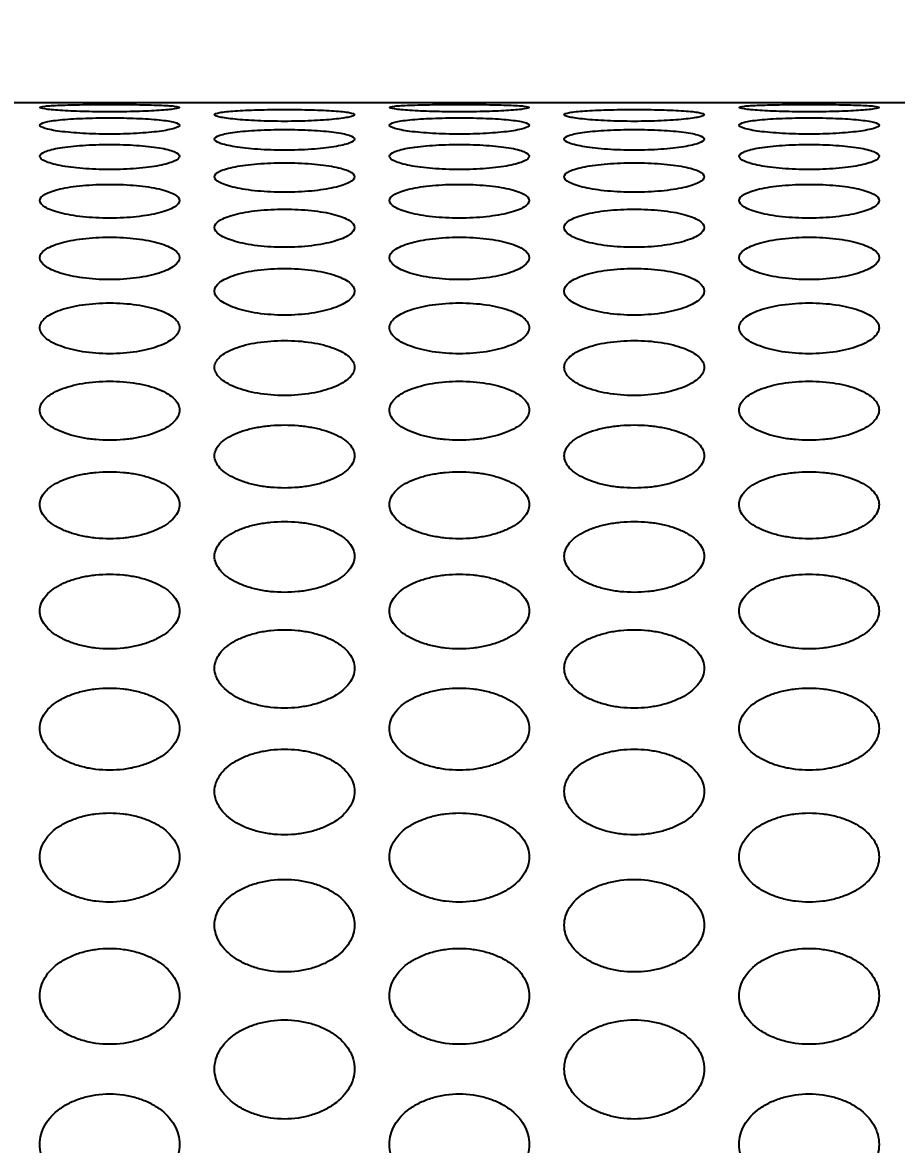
# Model space of a CAD drawing. Header units: millimetres. Extents: x 324 to 7054, y -67 to 2159.
# Drawn here: x 1535 to 1585, y 1643.4 to 1707.6 of the extents above; entities that cross this region are included whole.
import ezdxf

# ---------------------------------------------------------------- set-up
doc = ezdxf.new("R2010")
doc.units = ezdxf.units.MM
doc.header["$LTSCALE"] = 153.67
doc.header["$PDMODE"] = 3
doc.header["$PDSIZE"] = 8
doc.layers.get('0').update_dxf_attribs({"linetype": 'CONTINUOUS'})
doc.layers.get('Defpoints').update_dxf_attribs({"linetype": 'CONTINUOUS'})
doc.layers.add('02___PRT_ALL_AXES', color=7, linetype='CONTINUOUS')
doc.styles.get("Standard").update_dxf_attribs({"font": 'times.ttf'})
doc.dimstyles.new('DIMSTYLE_1', dxfattribs={"dimtxt": 17.5, "dimasz": 17.5, "dimexe": 1.5, "dimexo": 1, "dimgap": 0.875, "dimtad": 1, "dimdsep": 46, "dimtxsty": 'Standard', "dimblk": '_FILLED', "dimblk1": '_FILLED', "dimblk2": '_FILLED', "dimcen": 0.09, "dimazin": 2, "dimtp": 0.01, "dimtm": 0.01, "dimtfac": 1, "dimtofl": 0, "dimtmove": 0, "dimatfit": 3, "dimldrblk": '_FILLED', "dimfxl": 1, "dimtolj": 1, "dimarcsym": 0})

# ---------------------------------------------------------------- blocks, each defined once
blk = doc.blocks.new('_FILLED')
at = {"color": 0, "linetype": 'ByBlock'}
blk.add_solid([(0, 0), (-1, 0.2143), (-1, -0.2143)], dxfattribs=at)
blk = doc.blocks.new('*D120')
at = {"color": 0, "linetype": 'Continuous', "lineweight": -2}
for p, q in [((1369.035, 1676.977), (1369.035, 1766.5)), ((2043.035, 1646.977), (2043.035, 1766.5)), ((1386.535, 1765), (2025.535, 1765))]:
    blk.add_line(p, q, dxfattribs=at)
at = {"layer": 'Defpoints', "color": 0}
for p in [(2043.035, 1765), (1369.035, 1675.977), (2043.035, 1645.977)]:
    blk.add_point(p, dxfattribs=at)
at = {"color": 0, "linetype": 'ByBlock', "lineweight": -2, "xscale": 17.5, "yscale": 17.5, "zscale": 17.5, "rotation": 180}
blk.add_blockref('_FILLED', (1369.035, 1765), dxfattribs=at)
at = {"color": 0, "linetype": 'ByBlock', "lineweight": -2, "xscale": 17.5, "yscale": 17.5, "zscale": 17.5}
blk.add_blockref('_FILLED', (2043.035, 1765), dxfattribs=at)
at = {"color": 0, "insert": (1725, 1789.208), "char_height": 17.5, "attachment_point": 2, "line_spacing_factor": 0.9}
blk.add_mtext('\\A1;\\A1;675', dxfattribs=at)

msp = doc.modelspace()

# ---------------------------------------------------------------- linework, layer by layer
at = {"linetype": 'Continuous'}
msp.add_line((2024.76484, 1702.97699), (1484.30467, 1702.97699), dxfattribs=at)
at = {"layer": '02___PRT_ALL_AXES', "linetype": 'Continuous'}
for points in [[(1540.03476, 1702.45674), (1539.76893, 1702.45676), (1539.24531, 1702.46063), (1538.48961, 1702.47761), (1537.79947, 1702.50423), (1536.98616, 1702.55067), (1536.24385, 1702.62335), (1535.9302, 1702.71388), (1536.24394, 1702.79035), (1536.98437, 1702.83531), (1537.79615, 1702.85958), (1538.48659, 1702.87222), (1539.24381, 1702.87974), (1539.76846, 1702.88139), (1540.03476, 1702.8814)], [(1540.03476, 1702.8814), (1540.30058, 1702.88139), (1540.8242, 1702.87975), (1541.5799, 1702.87226), (1542.27004, 1702.85966), (1543.08335, 1702.8354), (1543.82566, 1702.79042), (1544.13932, 1702.71372), (1543.82557, 1702.62342), (1543.08514, 1702.55082), (1542.27336, 1702.50439), (1541.58292, 1702.47769), (1540.8257, 1702.46064), (1540.30105, 1702.45676), (1540.03476, 1702.45674)], [(1550.03476, 1701.91575), (1549.76893, 1701.91578), (1549.24531, 1701.92129), (1548.48961, 1701.9456), (1547.79947, 1701.98394), (1546.98616, 1702.05153), (1546.24385, 1702.15941), (1545.9302, 1702.3), (1546.24394, 1702.42642), (1546.98437, 1702.5066), (1547.79615, 1702.55206), (1548.48659, 1702.5765), (1549.24381, 1702.59139), (1549.76846, 1702.5947), (1550.03476, 1702.59472)], [(1550.03476, 1702.59472), (1550.30058, 1702.5947), (1550.8242, 1702.5914), (1551.5799, 1702.57657), (1552.27004, 1702.55221), (1553.08335, 1702.50676), (1553.82566, 1702.42652), (1554.13932, 1702.29974), (1553.82557, 1702.15951), (1553.08514, 1702.05175), (1552.27336, 1701.98417), (1551.58292, 1701.94572), (1550.8257, 1701.92131), (1550.30105, 1701.91578), (1550.03476, 1701.91575)], [(1560.03476, 1702.45674), (1559.76893, 1702.45676), (1559.24531, 1702.46063), (1558.48961, 1702.47761), (1557.79947, 1702.50423), (1556.98616, 1702.55067), (1556.24385, 1702.62335), (1555.9302, 1702.71388), (1556.24394, 1702.79035), (1556.98437, 1702.83531), (1557.79615, 1702.85958), (1558.48659, 1702.87222), (1559.24381, 1702.87974), (1559.76846, 1702.88139), (1560.03476, 1702.8814)], [(1560.03476, 1702.8814), (1560.30058, 1702.88139), (1560.8242, 1702.87975), (1561.5799, 1702.87226), (1562.27004, 1702.85966), (1563.08335, 1702.8354), (1563.82566, 1702.79042), (1564.13932, 1702.71372), (1563.82557, 1702.62342), (1563.08514, 1702.55082), (1562.27336, 1702.50439), (1561.58292, 1702.47769), (1560.8257, 1702.46064), (1560.30105, 1702.45676), (1560.03476, 1702.45674)], [(1570.03476, 1701.91575), (1569.76893, 1701.91578), (1569.24531, 1701.92129), (1568.48961, 1701.9456), (1567.79947, 1701.98394), (1566.98616, 1702.05153), (1566.24385, 1702.15941), (1565.9302, 1702.3), (1566.24394, 1702.42642), (1566.98437, 1702.5066), (1567.79615, 1702.55206), (1568.48659, 1702.5765), (1569.24381, 1702.59139), (1569.76846, 1702.5947), (1570.03476, 1702.59472)], [(1570.03476, 1702.59472), (1570.30058, 1702.5947), (1570.8242, 1702.5914), (1571.5799, 1702.57657), (1572.27004, 1702.55221), (1573.08335, 1702.50676), (1573.82566, 1702.42652), (1574.13932, 1702.29974), (1573.82557, 1702.15951), (1573.08514, 1702.05175), (1572.27336, 1701.98417), (1571.58292, 1701.94572), (1570.8257, 1701.92131), (1570.30105, 1701.91578), (1570.03476, 1701.91575)], [(1580.03476, 1702.45674), (1579.76893, 1702.45676), (1579.24531, 1702.46063), (1578.48961, 1702.47761), (1577.79947, 1702.50423), (1576.98616, 1702.55067), (1576.24385, 1702.62335), (1575.9302, 1702.71388), (1576.24394, 1702.79035), (1576.98437, 1702.83531), (1577.79615, 1702.85958), (1578.48659, 1702.87222), (1579.24381, 1702.87974), (1579.76846, 1702.88139), (1580.03476, 1702.8814)], [(1580.03476, 1702.8814), (1580.30058, 1702.88139), (1580.8242, 1702.87975), (1581.5799, 1702.87226), (1582.27004, 1702.85966), (1583.08335, 1702.8354), (1583.82566, 1702.79042), (1584.13932, 1702.71372), (1583.82557, 1702.62342), (1583.08514, 1702.55082), (1582.27336, 1702.50439), (1581.58292, 1702.47769), (1580.8257, 1702.46064), (1580.30105, 1702.45676), (1580.03476, 1702.45674)], [(1540.03476, 1701.18463), (1539.76893, 1701.18468), (1539.24531, 1701.19183), (1538.48961, 1701.22343), (1537.79947, 1701.27346), (1536.98616, 1701.36213), (1536.24385, 1701.5051), (1535.9302, 1701.6956), (1536.24394, 1701.87185), (1536.98437, 1701.98718), (1537.79615, 1702.05379), (1538.48659, 1702.08999), (1539.24381, 1702.11224), (1539.76846, 1702.1172), (1540.03476, 1702.11723)], [(1540.03476, 1702.11723), (1540.30058, 1702.1172), (1540.8242, 1702.11226), (1541.5799, 1702.0901), (1542.27004, 1702.05401), (1543.08335, 1701.98741), (1543.82566, 1701.87199), (1544.13932, 1701.69525), (1543.82557, 1701.50524), (1543.08514, 1701.36242), (1542.27336, 1701.27376), (1541.58292, 1701.22359), (1540.8257, 1701.19186), (1540.30105, 1701.18468), (1540.03476, 1701.18463)], [(1560.03476, 1701.18463), (1559.76893, 1701.18468), (1559.24531, 1701.19183), (1558.48961, 1701.22343), (1557.79947, 1701.27346), (1556.98616, 1701.36213), (1556.24385, 1701.5051), (1555.9302, 1701.6956), (1556.24394, 1701.87185), (1556.98437, 1701.98718), (1557.79615, 1702.05379), (1558.48659, 1702.08999), (1559.24381, 1702.11224), (1559.76846, 1702.1172), (1560.03476, 1702.11723)], [(1560.03476, 1702.11723), (1560.30058, 1702.1172), (1560.8242, 1702.11226), (1561.5799, 1702.0901), (1562.27004, 1702.05401), (1563.08335, 1701.98741), (1563.82566, 1701.87199), (1564.13932, 1701.69525), (1563.82557, 1701.50524), (1563.08514, 1701.36242), (1562.27336, 1701.27376), (1561.58292, 1701.22359), (1560.8257, 1701.19186), (1560.30105, 1701.18468), (1560.03476, 1701.18463)], [(1580.03476, 1701.18463), (1579.76893, 1701.18468), (1579.24531, 1701.19183), (1578.48961, 1701.22343), (1577.79947, 1701.27346), (1576.98616, 1701.36213), (1576.24385, 1701.5051), (1575.9302, 1701.6956), (1576.24394, 1701.87185), (1576.98437, 1701.98718), (1577.79615, 1702.05379), (1578.48659, 1702.08999), (1579.24381, 1702.11224), (1579.76846, 1702.1172), (1580.03476, 1702.11723)], [(1580.03476, 1702.11723), (1580.30058, 1702.1172), (1580.8242, 1702.11226), (1581.5799, 1702.0901), (1582.27004, 1702.05401), (1583.08335, 1701.98741), (1583.82566, 1701.87199), (1584.13932, 1701.69525), (1583.82557, 1701.50524), (1583.08514, 1701.36242), (1582.27336, 1701.27376), (1581.58292, 1701.22359), (1580.8257, 1701.19186), (1580.30105, 1701.18468), (1580.03476, 1701.18463)], [(1550.03476, 1700.26413), (1549.76893, 1700.26419), (1549.24531, 1700.27297), (1548.48961, 1700.31183), (1547.79947, 1700.3735), (1546.98616, 1700.48316), (1546.24385, 1700.66108), (1545.9302, 1700.90131), (1546.24394, 1701.1272), (1546.98437, 1701.27756), (1547.79615, 1701.36526), (1548.48659, 1701.41319), (1549.24381, 1701.44277), (1549.76846, 1701.44938), (1550.03476, 1701.44942)], [(1550.03476, 1701.44942), (1550.30058, 1701.44938), (1550.8242, 1701.44279), (1551.5799, 1701.41334), (1552.27004, 1701.36555), (1553.08335, 1701.27786), (1553.82566, 1701.12738), (1554.13932, 1700.90086), (1553.82557, 1700.66126), (1553.08514, 1700.48353), (1552.27336, 1700.37387), (1551.58292, 1700.31202), (1550.8257, 1700.273), (1550.30105, 1700.26419), (1550.03476, 1700.26413)], [(1570.03476, 1700.26413), (1569.76893, 1700.26419), (1569.24531, 1700.27297), (1568.48961, 1700.31183), (1567.79947, 1700.3735), (1566.98616, 1700.48316), (1566.24385, 1700.66108), (1565.9302, 1700.90131), (1566.24394, 1701.1272), (1566.98437, 1701.27756), (1567.79615, 1701.36526), (1568.48659, 1701.41319), (1569.24381, 1701.44277), (1569.76846, 1701.44938), (1570.03476, 1701.44942)], [(1570.03476, 1701.44942), (1570.30058, 1701.44938), (1570.8242, 1701.44279), (1571.5799, 1701.41334), (1572.27004, 1701.36555), (1573.08335, 1701.27786), (1573.82566, 1701.12738), (1574.13932, 1700.90086), (1573.82557, 1700.66126), (1573.08514, 1700.48353), (1572.27336, 1700.37387), (1571.58292, 1700.31202), (1570.8257, 1700.273), (1570.30105, 1700.26419), (1570.03476, 1700.26413)], [(1540.03476, 1699.15515), (1539.76893, 1699.15522), (1539.24531, 1699.16563), (1538.48961, 1699.21171), (1537.79947, 1699.28496), (1536.98616, 1699.4155), (1536.24385, 1699.62819), (1535.9302, 1699.9179), (1536.24394, 1700.19322), (1536.98437, 1700.37846), (1537.79615, 1700.48715), (1538.48659, 1700.54677), (1539.24381, 1700.58365), (1539.76846, 1700.5919), (1540.03476, 1700.59195)], [(1540.03476, 1700.59195), (1540.30058, 1700.5919), (1540.8242, 1700.58368), (1541.5799, 1700.54695), (1542.27004, 1700.48751), (1543.08335, 1700.37883), (1543.82566, 1700.19344), (1544.13932, 1699.91736), (1543.82557, 1699.62841), (1543.08514, 1699.41594), (1542.27336, 1699.2854), (1541.58292, 1699.21194), (1540.8257, 1699.16567), (1540.30105, 1699.15522), (1540.03476, 1699.15515)], [(1560.03476, 1699.15515), (1559.76893, 1699.15522), (1559.24531, 1699.16563), (1558.48961, 1699.21171), (1557.79947, 1699.28496), (1556.98616, 1699.4155), (1556.24385, 1699.62819), (1555.9302, 1699.9179), (1556.24394, 1700.19322), (1556.98437, 1700.37846), (1557.79615, 1700.48715), (1558.48659, 1700.54677), (1559.24381, 1700.58365), (1559.76846, 1700.5919), (1560.03476, 1700.59195)], [(1560.03476, 1700.59195), (1560.30058, 1700.5919), (1560.8242, 1700.58368), (1561.5799, 1700.54695), (1562.27004, 1700.48751), (1563.08335, 1700.37883), (1563.82566, 1700.19344), (1564.13932, 1699.91736), (1563.82557, 1699.62841), (1563.08514, 1699.41594), (1562.27336, 1699.2854), (1561.58292, 1699.21194), (1560.8257, 1699.16567), (1560.30105, 1699.15522), (1560.03476, 1699.15515)], [(1580.03476, 1699.15515), (1579.76893, 1699.15522), (1579.24531, 1699.16563), (1578.48961, 1699.21171), (1577.79947, 1699.28496), (1576.98616, 1699.4155), (1576.24385, 1699.62819), (1575.9302, 1699.9179), (1576.24394, 1700.19322), (1576.98437, 1700.37846), (1577.79615, 1700.48715), (1578.48659, 1700.54677), (1579.24381, 1700.58365), (1579.76846, 1700.5919), (1580.03476, 1700.59195)], [(1580.03476, 1700.59195), (1580.30058, 1700.5919), (1580.8242, 1700.58368), (1581.5799, 1700.54695), (1582.27004, 1700.48751), (1583.08335, 1700.37883), (1583.82566, 1700.19344), (1584.13932, 1699.91736), (1583.82557, 1699.62841), (1583.08514, 1699.41594), (1582.27336, 1699.2854), (1581.58292, 1699.21194), (1580.8257, 1699.16567), (1580.30105, 1699.15522), (1580.03476, 1699.15515)], [(1550.03476, 1697.85882), (1549.76893, 1697.8589), (1549.24531, 1697.87092), (1548.48961, 1697.92418), (1547.79947, 1698.00893), (1546.98616, 1698.16022), (1546.24385, 1698.40747), (1545.9302, 1698.74637), (1546.24394, 1699.07084), (1546.98437, 1699.29078), (1547.79615, 1699.42035), (1548.48659, 1699.49159), (1549.24381, 1699.53574), (1549.76846, 1699.54562), (1550.03476, 1699.54569)], [(1550.03476, 1699.54569), (1550.30058, 1699.54562), (1550.8242, 1699.53578), (1551.5799, 1699.49181), (1552.27004, 1699.42078), (1553.08335, 1699.29122), (1553.82566, 1699.0711), (1554.13932, 1698.74574), (1553.82557, 1698.40773), (1553.08514, 1698.16073), (1552.27336, 1698.00945), (1551.58292, 1697.92445), (1550.8257, 1697.87096), (1550.30105, 1697.8589), (1550.03476, 1697.85882)], [(1570.03476, 1697.85882), (1569.76893, 1697.8589), (1569.24531, 1697.87092), (1568.48961, 1697.92418), (1567.79947, 1698.00893), (1566.98616, 1698.16022), (1566.24385, 1698.40747), (1565.9302, 1698.74637), (1566.24394, 1699.07084), (1566.98437, 1699.29078), (1567.79615, 1699.42035), (1568.48659, 1699.49159), (1569.24381, 1699.53574), (1569.76846, 1699.54562), (1570.03476, 1699.54569)], [(1570.03476, 1699.54569), (1570.30058, 1699.54562), (1570.8242, 1699.53578), (1571.5799, 1699.49181), (1572.27004, 1699.42078), (1573.08335, 1699.29122), (1573.82566, 1699.0711), (1574.13932, 1698.74574), (1573.82557, 1698.40773), (1573.08514, 1698.16073), (1572.27336, 1698.00945), (1571.58292, 1697.92445), (1570.8257, 1697.87096), (1570.30105, 1697.8589), (1570.03476, 1697.85882)], [(1540.03476, 1696.37642), (1539.76893, 1696.37651), (1539.24531, 1696.39014), (1538.48961, 1696.45052), (1537.79947, 1696.54669), (1536.98616, 1696.71858), (1536.24385, 1697.00013), (1535.9302, 1697.38789), (1536.24394, 1697.76118), (1536.98437, 1698.01559), (1537.79615, 1698.16592), (1538.48659, 1698.24872), (1539.24381, 1698.30009), (1539.76846, 1698.3116), (1540.03476, 1698.31167)], [(1540.03476, 1698.31167), (1540.30058, 1698.31159), (1540.8242, 1698.30013), (1541.5799, 1698.24897), (1542.27004, 1698.16643), (1543.08335, 1698.01611), (1543.82566, 1697.76148), (1544.13932, 1697.38717), (1543.82557, 1697.00043), (1543.08514, 1696.71915), (1542.27336, 1696.54727), (1541.58292, 1696.45082), (1540.8257, 1696.39019), (1540.30105, 1696.37651), (1540.03476, 1696.37642)], [(1560.03476, 1696.37642), (1559.76893, 1696.37651), (1559.24531, 1696.39014), (1558.48961, 1696.45052), (1557.79947, 1696.54669), (1556.98616, 1696.71858), (1556.24385, 1697.00013), (1555.9302, 1697.38789), (1556.24394, 1697.76118), (1556.98437, 1698.01559), (1557.79615, 1698.16592), (1558.48659, 1698.24872), (1559.24381, 1698.30009), (1559.76846, 1698.3116), (1560.03476, 1698.31167)], [(1560.03476, 1698.31167), (1560.30058, 1698.31159), (1560.8242, 1698.30013), (1561.5799, 1698.24897), (1562.27004, 1698.16643), (1563.08335, 1698.01611), (1563.82566, 1697.76148), (1564.13932, 1697.38717), (1563.82557, 1697.00043), (1563.08514, 1696.71915), (1562.27336, 1696.54727), (1561.58292, 1696.45082), (1560.8257, 1696.39019), (1560.30105, 1696.37651), (1560.03476, 1696.37642)], [(1580.03476, 1696.37642), (1579.76893, 1696.37651), (1579.24531, 1696.39014), (1578.48961, 1696.45052), (1577.79947, 1696.54669), (1576.98616, 1696.71858), (1576.24385, 1697.00013), (1575.9302, 1697.38789), (1576.24394, 1697.76118), (1576.98437, 1698.01559), (1577.79615, 1698.16592), (1578.48659, 1698.24872), (1579.24381, 1698.30009), (1579.76846, 1698.3116), (1580.03476, 1698.31167)], [(1580.03476, 1698.31167), (1580.30058, 1698.31159), (1580.8242, 1698.30013), (1581.5799, 1698.24897), (1582.27004, 1698.16643), (1583.08335, 1698.01611), (1583.82566, 1697.76148), (1584.13932, 1697.38717), (1583.82557, 1697.00043), (1583.08514, 1696.71915), (1582.27336, 1696.54727), (1581.58292, 1696.45082), (1580.8257, 1696.39019), (1580.30105, 1696.37651), (1580.03476, 1696.37642)], [(1550.03476, 1694.70944), (1549.76893, 1694.70955), (1549.24531, 1694.72476), (1548.48961, 1694.79221), (1547.79947, 1694.8997), (1546.98616, 1695.09202), (1546.24385, 1695.4076), (1545.9302, 1695.84382), (1546.24394, 1696.26556), (1546.98437, 1696.55419), (1547.79615, 1696.72513), (1548.48659, 1696.81939), (1549.24381, 1696.87793), (1549.76846, 1696.89105), (1550.03476, 1696.89114)], [(1550.03476, 1696.89114), (1550.30058, 1696.89105), (1550.8242, 1696.87798), (1551.5799, 1696.81968), (1552.27004, 1696.7257), (1553.08335, 1696.55477), (1553.82566, 1696.26589), (1554.13932, 1695.84301), (1553.82557, 1695.40793), (1553.08514, 1695.09266), (1552.27336, 1694.90035), (1551.58292, 1694.79254), (1550.8257, 1694.72481), (1550.30105, 1694.70954), (1550.03476, 1694.70944)], [(1570.03476, 1694.70944), (1569.76893, 1694.70955), (1569.24531, 1694.72476), (1568.48961, 1694.79221), (1567.79947, 1694.8997), (1566.98616, 1695.09202), (1566.24385, 1695.4076), (1565.9302, 1695.84382), (1566.24394, 1696.26556), (1566.98437, 1696.55419), (1567.79615, 1696.72513), (1568.48659, 1696.81939), (1569.24381, 1696.87793), (1569.76846, 1696.89105), (1570.03476, 1696.89114)], [(1570.03476, 1696.89114), (1570.30058, 1696.89105), (1570.8242, 1696.87798), (1571.5799, 1696.81968), (1572.27004, 1696.7257), (1573.08335, 1696.55477), (1573.82566, 1696.26589), (1574.13932, 1695.84301), (1573.82557, 1695.40793), (1573.08514, 1695.09266), (1572.27336, 1694.90035), (1571.58292, 1694.79254), (1570.8257, 1694.72481), (1570.30105, 1694.70954), (1570.03476, 1694.70944)], [(1540.03476, 1692.85956), (1539.76893, 1692.85967), (1539.24531, 1692.87646), (1538.48961, 1692.9509), (1537.79947, 1693.06961), (1536.98616, 1693.28216), (1536.24385, 1693.63145), (1535.9302, 1694.11571), (1536.24394, 1694.58547), (1536.98437, 1694.90804), (1537.79615, 1695.0994), (1538.48659, 1695.20504), (1539.24381, 1695.2707), (1539.76846, 1695.28542), (1540.03476, 1695.28551)], [(1540.03476, 1695.28551), (1540.30058, 1695.28541), (1540.8242, 1695.27075), (1541.5799, 1695.20537), (1542.27004, 1695.10005), (1543.08335, 1694.90868), (1543.82566, 1694.58584), (1544.13932, 1694.1148), (1543.82557, 1693.63182), (1543.08514, 1693.28287), (1542.27336, 1693.07033), (1541.58292, 1692.95127), (1540.8257, 1692.87652), (1540.30105, 1692.85967), (1540.03476, 1692.85956)], [(1560.03476, 1692.85956), (1559.76893, 1692.85967), (1559.24531, 1692.87646), (1558.48961, 1692.9509), (1557.79947, 1693.06961), (1556.98616, 1693.28216), (1556.24385, 1693.63145), (1555.9302, 1694.11571), (1556.24394, 1694.58547), (1556.98437, 1694.90804), (1557.79615, 1695.0994), (1558.48659, 1695.20504), (1559.24381, 1695.2707), (1559.76846, 1695.28542), (1560.03476, 1695.28551)], [(1560.03476, 1695.28551), (1560.30058, 1695.28541), (1560.8242, 1695.27075), (1561.5799, 1695.20537), (1562.27004, 1695.10005), (1563.08335, 1694.90868), (1563.82566, 1694.58584), (1564.13932, 1694.1148), (1563.82557, 1693.63182), (1563.08514, 1693.28287), (1562.27336, 1693.07033), (1561.58292, 1692.95127), (1560.8257, 1692.87652), (1560.30105, 1692.85967), (1560.03476, 1692.85956)], [(1580.03476, 1692.85956), (1579.76893, 1692.85967), (1579.24531, 1692.87646), (1578.48961, 1692.9509), (1577.79947, 1693.06961), (1576.98616, 1693.28216), (1576.24385, 1693.63145), (1575.9302, 1694.11571), (1576.24394, 1694.58547), (1576.98437, 1694.90804), (1577.79615, 1695.0994), (1578.48659, 1695.20504), (1579.24381, 1695.2707), (1579.76846, 1695.28542), (1580.03476, 1695.28551)], [(1580.03476, 1695.28551), (1580.30058, 1695.28541), (1580.8242, 1695.27075), (1581.5799, 1695.20537), (1582.27004, 1695.10005), (1583.08335, 1694.90868), (1583.82566, 1694.58584), (1584.13932, 1694.1148), (1583.82557, 1693.63182), (1583.08514, 1693.28287), (1582.27336, 1693.07033), (1581.58292, 1692.95127), (1580.8257, 1692.87652), (1580.30105, 1692.85967), (1580.03476, 1692.85956)], [(1550.03476, 1690.82861), (1549.76893, 1690.82874), (1549.24531, 1690.84708), (1548.48961, 1690.92845), (1547.79947, 1691.05825), (1546.98616, 1691.29082), (1546.24385, 1691.67347), (1545.9302, 1692.20528), (1546.24394, 1692.72259), (1546.98437, 1693.07877), (1547.79615, 1693.29038), (1548.48659, 1693.40729), (1549.24381, 1693.47999), (1549.76846, 1693.49629), (1550.03476, 1693.4964)], [(1550.03476, 1693.4964), (1550.30058, 1693.49629), (1550.8242, 1693.48005), (1551.5799, 1693.40765), (1552.27004, 1693.29109), (1553.08335, 1693.07949), (1553.82566, 1692.723), (1554.13932, 1692.20428), (1553.82557, 1691.67388), (1553.08514, 1691.2916), (1552.27336, 1691.05904), (1551.58292, 1690.92885), (1550.8257, 1690.84715), (1550.30105, 1690.82873), (1550.03476, 1690.82861)], [(1570.03476, 1690.82861), (1569.76893, 1690.82874), (1569.24531, 1690.84708), (1568.48961, 1690.92845), (1567.79947, 1691.05825), (1566.98616, 1691.29082), (1566.24385, 1691.67347), (1565.9302, 1692.20528), (1566.24394, 1692.72259), (1566.98437, 1693.07877), (1567.79615, 1693.29038), (1568.48659, 1693.40729), (1569.24381, 1693.47999), (1569.76846, 1693.49629), (1570.03476, 1693.4964)], [(1570.03476, 1693.4964), (1570.30058, 1693.49629), (1570.8242, 1693.48005), (1571.5799, 1693.40765), (1572.27004, 1693.29109), (1573.08335, 1693.07949), (1573.82566, 1692.723), (1574.13932, 1692.20428), (1573.82557, 1691.67388), (1573.08514, 1691.2916), (1572.27336, 1691.05904), (1571.58292, 1690.92885), (1570.8257, 1690.84715), (1570.30105, 1690.82873), (1570.03476, 1690.82861)], [(1540.03476, 1688.61864), (1539.76893, 1688.61878), (1539.24531, 1688.63866), (1538.48961, 1688.72687), (1537.79947, 1688.86764), (1536.98616, 1689.11999), (1536.24385, 1689.53563), (1535.9302, 1690.11444), (1536.24394, 1690.6788), (1536.98437, 1691.06823), (1537.79615, 1691.29987), (1538.48659, 1691.42793), (1539.24381, 1691.5076), (1539.76846, 1691.52547), (1540.03476, 1691.52559)], [(1540.03476, 1691.52559), (1540.30058, 1691.52547), (1540.8242, 1691.50767), (1541.5799, 1691.42832), (1542.27004, 1691.30064), (1543.08335, 1691.06901), (1543.82566, 1690.67924), (1544.13932, 1690.11336), (1543.82557, 1689.53607), (1543.08514, 1689.12084), (1542.27336, 1688.86849), (1541.58292, 1688.72731), (1540.8257, 1688.63873), (1540.30105, 1688.61877), (1540.03476, 1688.61864)], [(1560.03476, 1688.61864), (1559.76893, 1688.61878), (1559.24531, 1688.63866), (1558.48961, 1688.72687), (1557.79947, 1688.86764), (1556.98616, 1689.11999), (1556.24385, 1689.53563), (1555.9302, 1690.11444), (1556.24394, 1690.6788), (1556.98437, 1691.06823), (1557.79615, 1691.29987), (1558.48659, 1691.42793), (1559.24381, 1691.5076), (1559.76846, 1691.52547), (1560.03476, 1691.52559)], [(1560.03476, 1691.52559), (1560.30058, 1691.52547), (1560.8242, 1691.50767), (1561.5799, 1691.42832), (1562.27004, 1691.30064), (1563.08335, 1691.06901), (1563.82566, 1690.67924), (1564.13932, 1690.11336), (1563.82557, 1689.53607), (1563.08514, 1689.12084), (1562.27336, 1688.86849), (1561.58292, 1688.72731), (1560.8257, 1688.63873), (1560.30105, 1688.61877), (1560.03476, 1688.61864)], [(1580.03476, 1688.61864), (1579.76893, 1688.61878), (1579.24531, 1688.63866), (1578.48961, 1688.72687), (1577.79947, 1688.86764), (1576.98616, 1689.11999), (1576.24385, 1689.53563), (1575.9302, 1690.11444), (1576.24394, 1690.6788), (1576.98437, 1691.06823), (1577.79615, 1691.29987), (1578.48659, 1691.42793), (1579.24381, 1691.5076), (1579.76846, 1691.52547), (1580.03476, 1691.52559)], [(1580.03476, 1691.52559), (1580.30058, 1691.52547), (1580.8242, 1691.50767), (1581.5799, 1691.42832), (1582.27004, 1691.30064), (1583.08335, 1691.06901), (1583.82566, 1690.67924), (1584.13932, 1690.11336), (1583.82557, 1689.53607), (1583.08514, 1689.12084), (1582.27336, 1688.86849), (1581.58292, 1688.72731), (1580.8257, 1688.63873), (1580.30105, 1688.61877), (1580.03476, 1688.61864)], [(1550.03476, 1686.23186), (1549.76893, 1686.232), (1549.24531, 1686.2534), (1548.48961, 1686.34836), (1547.79947, 1686.49996), (1546.98616, 1686.77185), (1546.24385, 1687.22005), (1545.9302, 1687.84529), (1546.24394, 1688.45612), (1546.98437, 1688.87842), (1547.79615, 1689.12986), (1548.48659, 1689.26894), (1549.24381, 1689.35551), (1549.76846, 1689.37493), (1550.03476, 1689.37506)], [(1550.03476, 1689.37506), (1550.30058, 1689.37493), (1550.8242, 1689.35558), (1551.5799, 1689.26937), (1552.27004, 1689.1307), (1553.08335, 1688.87927), (1553.82566, 1688.45661), (1554.13932, 1687.84412), (1553.82557, 1687.22053), (1553.08514, 1686.77276), (1552.27336, 1686.50088), (1551.58292, 1686.34884), (1550.8257, 1686.25348), (1550.30105, 1686.232), (1550.03476, 1686.23186)], [(1570.03476, 1686.23186), (1569.76893, 1686.232), (1569.24531, 1686.2534), (1568.48961, 1686.34836), (1567.79947, 1686.49996), (1566.98616, 1686.77185), (1566.24385, 1687.22005), (1565.9302, 1687.84529), (1566.24394, 1688.45612), (1566.98437, 1688.87842), (1567.79615, 1689.12986), (1568.48659, 1689.26894), (1569.24381, 1689.35551), (1569.76846, 1689.37493), (1570.03476, 1689.37506)], [(1570.03476, 1689.37506), (1570.30058, 1689.37493), (1570.8242, 1689.35558), (1571.5799, 1689.26937), (1572.27004, 1689.1307), (1573.08335, 1688.87927), (1573.82566, 1688.45661), (1574.13932, 1687.84412), (1573.82557, 1687.22053), (1573.08514, 1686.77276), (1572.27336, 1686.50088), (1571.58292, 1686.34884), (1570.8257, 1686.25348), (1570.30105, 1686.232), (1570.03476, 1686.23186)], [(1540.03476, 1683.67065), (1539.76893, 1683.67081), (1539.24531, 1683.6937), (1538.48961, 1683.79532), (1537.79947, 1683.95759), (1536.98616, 1684.24874), (1536.24385, 1684.72905), (1535.9302, 1685.40011), (1536.24394, 1686.0568), (1536.98437, 1686.51153), (1537.79615, 1686.78252), (1538.48659, 1686.93249), (1539.24381, 1687.02587), (1539.76846, 1687.04682), (1540.03476, 1687.04696)], [(1540.03476, 1687.04696), (1540.30058, 1687.04682), (1540.8242, 1687.02594), (1541.5799, 1686.93296), (1542.27004, 1686.78343), (1543.08335, 1686.51245), (1543.82566, 1686.05732), (1544.13932, 1685.39885), (1543.82557, 1684.72957), (1543.08514, 1684.24972), (1542.27336, 1683.95857), (1541.58292, 1683.79583), (1540.8257, 1683.69379), (1540.30105, 1683.6708), (1540.03476, 1683.67065)], [(1560.03476, 1683.67065), (1559.76893, 1683.67081), (1559.24531, 1683.6937), (1558.48961, 1683.79532), (1557.79947, 1683.95759), (1556.98616, 1684.24874), (1556.24385, 1684.72905), (1555.9302, 1685.40011), (1556.24394, 1686.0568), (1556.98437, 1686.51153), (1557.79615, 1686.78252), (1558.48659, 1686.93249), (1559.24381, 1687.02587), (1559.76846, 1687.04682), (1560.03476, 1687.04696)], [(1560.03476, 1687.04696), (1560.30058, 1687.04682), (1560.8242, 1687.02594), (1561.5799, 1686.93296), (1562.27004, 1686.78343), (1563.08335, 1686.51245), (1563.82566, 1686.05732), (1564.13932, 1685.39885), (1563.82557, 1684.72957), (1563.08514, 1684.24972), (1562.27336, 1683.95857), (1561.58292, 1683.79583), (1560.8257, 1683.69379), (1560.30105, 1683.6708), (1560.03476, 1683.67065)], [(1580.03476, 1683.67065), (1579.76893, 1683.67081), (1579.24531, 1683.6937), (1578.48961, 1683.79532), (1577.79947, 1683.95759), (1576.98616, 1684.24874), (1576.24385, 1684.72905), (1575.9302, 1685.40011), (1576.24394, 1686.0568), (1576.98437, 1686.51153), (1577.79615, 1686.78252), (1578.48659, 1686.93249), (1579.24381, 1687.02587), (1579.76846, 1687.04682), (1580.03476, 1687.04696)], [(1580.03476, 1687.04696), (1580.30058, 1687.04682), (1580.8242, 1687.02594), (1581.5799, 1686.93296), (1582.27004, 1686.78343), (1583.08335, 1686.51245), (1583.82566, 1686.05732), (1584.13932, 1685.39885), (1583.82557, 1684.72957), (1583.08514, 1684.24972), (1582.27336, 1683.95857), (1581.58292, 1683.79583), (1580.8257, 1683.69379), (1580.30105, 1683.6708), (1580.03476, 1683.67065)], [(1550.03476, 1680.93759), (1549.76893, 1680.93775), (1549.24531, 1680.96212), (1548.48961, 1681.07029), (1547.79947, 1681.24307), (1546.98616, 1681.5532), (1546.24385, 1682.06514), (1545.9302, 1682.78133), (1546.24394, 1683.48323), (1546.98437, 1683.96995), (1547.79615, 1684.26021), (1548.48659, 1684.42092), (1549.24381, 1684.521), (1549.76846, 1684.54347), (1550.03476, 1684.54361)], [(1550.03476, 1684.54361), (1550.30058, 1684.54347), (1550.8242, 1684.52109), (1551.5799, 1684.42141), (1552.27004, 1684.26119), (1553.08335, 1683.97093), (1553.82566, 1683.48379), (1554.13932, 1682.77999), (1553.82557, 1682.0657), (1553.08514, 1681.55424), (1552.27336, 1681.24412), (1551.58292, 1681.07083), (1550.8257, 1680.96221), (1550.30105, 1680.93774), (1550.03476, 1680.93759)], [(1570.03476, 1680.93759), (1569.76893, 1680.93775), (1569.24531, 1680.96212), (1568.48961, 1681.07029), (1567.79947, 1681.24307), (1566.98616, 1681.5532), (1566.24385, 1682.06514), (1565.9302, 1682.78133), (1566.24394, 1683.48323), (1566.98437, 1683.96995), (1567.79615, 1684.26021), (1568.48659, 1684.42092), (1569.24381, 1684.521), (1569.76846, 1684.54347), (1570.03476, 1684.54361)], [(1570.03476, 1684.54361), (1570.30058, 1684.54347), (1570.8242, 1684.52109), (1571.5799, 1684.42141), (1572.27004, 1684.26119), (1573.08335, 1683.97093), (1573.82566, 1683.48379), (1574.13932, 1682.77999), (1573.82557, 1682.0657), (1573.08514, 1681.55424), (1572.27336, 1681.24412), (1571.58292, 1681.07083), (1570.8257, 1680.96221), (1570.30105, 1680.93774), (1570.03476, 1680.93759)], [(1540.03476, 1678.03539), (1539.76893, 1678.03557), (1539.24531, 1678.06138), (1538.48961, 1678.176), (1537.79947, 1678.35912), (1536.98616, 1678.68791), (1536.24385, 1679.23098), (1535.9302, 1679.99159), (1536.24394, 1680.73798), (1536.98437, 1681.2562), (1537.79615, 1681.56545), (1538.48659, 1681.73673), (1539.24381, 1681.84343), (1539.76846, 1681.86738), (1540.03476, 1681.86754)], [(1540.03476, 1681.86754), (1540.30058, 1681.86738), (1540.8242, 1681.84352), (1541.5799, 1681.73726), (1542.27004, 1681.56649), (1543.08335, 1681.25724), (1543.82566, 1680.73858), (1544.13932, 1679.99016), (1543.82557, 1679.23157), (1543.08514, 1678.68901), (1542.27336, 1678.36023), (1541.58292, 1678.17657), (1540.8257, 1678.06148), (1540.30105, 1678.03556), (1540.03476, 1678.03539)], [(1560.03476, 1678.03539), (1559.76893, 1678.03557), (1559.24531, 1678.06138), (1558.48961, 1678.176), (1557.79947, 1678.35912), (1556.98616, 1678.68791), (1556.24385, 1679.23098), (1555.9302, 1679.99159), (1556.24394, 1680.73798), (1556.98437, 1681.2562), (1557.79615, 1681.56545), (1558.48659, 1681.73673), (1559.24381, 1681.84343), (1559.76846, 1681.86738), (1560.03476, 1681.86754)], [(1560.03476, 1681.86754), (1560.30058, 1681.86738), (1560.8242, 1681.84352), (1561.5799, 1681.73726), (1562.27004, 1681.56649), (1563.08335, 1681.25724), (1563.82566, 1680.73858), (1564.13932, 1679.99016), (1563.82557, 1679.23157), (1563.08514, 1678.68901), (1562.27336, 1678.36023), (1561.58292, 1678.17657), (1560.8257, 1678.06148), (1560.30105, 1678.03556), (1560.03476, 1678.03539)], [(1580.03476, 1678.03539), (1579.76893, 1678.03557), (1579.24531, 1678.06138), (1578.48961, 1678.176), (1577.79947, 1678.35912), (1576.98616, 1678.68791), (1576.24385, 1679.23098), (1575.9302, 1679.99159), (1576.24394, 1680.73798), (1576.98437, 1681.2562), (1577.79615, 1681.56545), (1578.48659, 1681.73673), (1579.24381, 1681.84343), (1579.76846, 1681.86738), (1580.03476, 1681.86754)], [(1580.03476, 1681.86754), (1580.30058, 1681.86738), (1580.8242, 1681.84352), (1581.5799, 1681.73726), (1582.27004, 1681.56649), (1583.08335, 1681.25724), (1583.82566, 1680.73858), (1584.13932, 1679.99016), (1583.82557, 1679.23157), (1583.08514, 1678.68901), (1582.27336, 1678.36023), (1581.58292, 1678.17657), (1580.8257, 1678.06148), (1580.30105, 1678.03556), (1580.03476, 1678.03539)], [(1550.03476, 1674.96698), (1549.76893, 1674.96716), (1549.24531, 1674.9944), (1548.48961, 1675.11536), (1547.79947, 1675.30863), (1546.98616, 1675.65575), (1546.24385, 1676.22939), (1545.9302, 1677.03366), (1546.24394, 1677.82381), (1546.98437, 1678.37301), (1547.79615, 1678.70094), (1548.48659, 1678.88262), (1549.24381, 1678.99582), (1549.76846, 1679.02124), (1550.03476, 1679.02141)], [(1550.03476, 1679.02141), (1550.30058, 1679.02124), (1550.8242, 1678.99592), (1551.5799, 1678.88318), (1552.27004, 1678.70204), (1553.08335, 1678.37411), (1553.82566, 1677.82444), (1554.13932, 1677.03215), (1553.82557, 1676.23002), (1553.08514, 1675.65691), (1552.27336, 1675.3098), (1551.58292, 1675.11596), (1550.8257, 1674.9945), (1550.30105, 1674.96716), (1550.03476, 1674.96698)], [(1570.03476, 1674.96698), (1569.76893, 1674.96716), (1569.24531, 1674.9944), (1568.48961, 1675.11536), (1567.79947, 1675.30863), (1566.98616, 1675.65575), (1566.24385, 1676.22939), (1565.9302, 1677.03366), (1566.24394, 1677.82381), (1566.98437, 1678.37301), (1567.79615, 1678.70094), (1568.48659, 1678.88262), (1569.24381, 1678.99582), (1569.76846, 1679.02124), (1570.03476, 1679.02141)], [(1570.03476, 1679.02141), (1570.30058, 1679.02124), (1570.8242, 1678.99592), (1571.5799, 1678.88318), (1572.27004, 1678.70204), (1573.08335, 1678.37411), (1573.82566, 1677.82444), (1574.13932, 1677.03215), (1573.82557, 1676.23002), (1573.08514, 1675.65691), (1572.27336, 1675.3098), (1571.58292, 1675.11596), (1570.8257, 1674.9945), (1570.30105, 1674.96716), (1570.03476, 1674.96698)], [(1540.03476, 1671.73542), (1539.76893, 1671.73561), (1539.24531, 1671.76425), (1538.48961, 1671.89141), (1537.79947, 1672.09465), (1536.98616, 1672.45975), (1536.24385, 1673.0634), (1535.9302, 1673.91052), (1536.24394, 1674.74364), (1536.98437, 1675.32326), (1537.79615, 1675.66953), (1538.48659, 1675.86144), (1539.24381, 1675.98104), (1539.76846, 1676.00789), (1540.03476, 1676.00807)], [(1540.03476, 1676.00807), (1540.30058, 1676.00789), (1540.8242, 1675.98114), (1541.5799, 1675.86203), (1542.27004, 1675.6707), (1543.08335, 1675.32443), (1543.82566, 1674.7443), (1544.13932, 1673.90893), (1543.82557, 1673.06406), (1543.08514, 1672.46098), (1542.27336, 1672.09588), (1541.58292, 1671.89205), (1540.8257, 1671.76435), (1540.30105, 1671.73561), (1540.03476, 1671.73542)], [(1560.03476, 1671.73542), (1559.76893, 1671.73561), (1559.24531, 1671.76425), (1558.48961, 1671.89141), (1557.79947, 1672.09465), (1556.98616, 1672.45975), (1556.24385, 1673.0634), (1555.9302, 1673.91052), (1556.24394, 1674.74364), (1556.98437, 1675.32326), (1557.79615, 1675.66953), (1558.48659, 1675.86144), (1559.24381, 1675.98104), (1559.76846, 1676.00789), (1560.03476, 1676.00807)], [(1560.03476, 1676.00807), (1560.30058, 1676.00789), (1560.8242, 1675.98114), (1561.5799, 1675.86203), (1562.27004, 1675.6707), (1563.08335, 1675.32443), (1563.82566, 1674.7443), (1564.13932, 1673.90893), (1563.82557, 1673.06406), (1563.08514, 1672.46098), (1562.27336, 1672.09588), (1561.58292, 1671.89205), (1560.8257, 1671.76435), (1560.30105, 1671.73561), (1560.03476, 1671.73542)], [(1580.03476, 1671.73542), (1579.76893, 1671.73561), (1579.24531, 1671.76425), (1578.48961, 1671.89141), (1577.79947, 1672.09465), (1576.98616, 1672.45975), (1576.24385, 1673.0634), (1575.9302, 1673.91052), (1576.24394, 1674.74364), (1576.98437, 1675.32326), (1577.79615, 1675.66953), (1578.48659, 1675.86144), (1579.24381, 1675.98104), (1579.76846, 1676.00789), (1580.03476, 1676.00807)], [(1580.03476, 1676.00807), (1580.30058, 1676.00789), (1580.8242, 1675.98114), (1581.5799, 1675.86203), (1582.27004, 1675.6707), (1583.08335, 1675.32443), (1583.82566, 1674.7443), (1584.13932, 1673.90893), (1583.82557, 1673.06406), (1583.08514, 1672.46098), (1582.27336, 1672.09588), (1581.58292, 1671.89205), (1580.8257, 1671.76435), (1580.30105, 1671.73561), (1580.03476, 1671.73542)], [(1550.03476, 1668.34394), (1549.76893, 1668.34415), (1549.24531, 1668.37415), (1548.48961, 1668.5074), (1547.79947, 1668.72039), (1546.98616, 1669.10312), (1546.24385, 1669.73616), (1545.9302, 1670.62529), (1546.24394, 1671.50053), (1546.98437, 1672.11001), (1547.79615, 1672.47428), (1548.48659, 1672.67621), (1549.24381, 1672.80209), (1549.76846, 1672.83035), (1550.03476, 1672.83054)], [(1550.03476, 1672.83054), (1550.30058, 1672.83035), (1550.8242, 1672.80219), (1551.5799, 1672.67684), (1552.27004, 1672.47551), (1553.08335, 1672.11123), (1553.82566, 1671.50123), (1554.13932, 1670.62361), (1553.82557, 1669.73685), (1553.08514, 1669.1044), (1552.27336, 1668.72168), (1551.58292, 1668.50806), (1550.8257, 1668.37426), (1550.30105, 1668.34414), (1550.03476, 1668.34394)], [(1570.03476, 1668.34394), (1569.76893, 1668.34415), (1569.24531, 1668.37415), (1568.48961, 1668.5074), (1567.79947, 1668.72039), (1566.98616, 1669.10312), (1566.24385, 1669.73616), (1565.9302, 1670.62529), (1566.24394, 1671.50053), (1566.98437, 1672.11001), (1567.79615, 1672.47428), (1568.48659, 1672.67621), (1569.24381, 1672.80209), (1569.76846, 1672.83035), (1570.03476, 1672.83054)], [(1570.03476, 1672.83054), (1570.30058, 1672.83035), (1570.8242, 1672.80219), (1571.5799, 1672.67684), (1572.27004, 1672.47551), (1573.08335, 1672.11123), (1573.82566, 1671.50123), (1574.13932, 1670.62361), (1573.82557, 1669.73685), (1573.08514, 1669.1044), (1572.27336, 1668.72168), (1571.58292, 1668.50806), (1570.8257, 1668.37426), (1570.30105, 1668.34414), (1570.03476, 1668.34394)], [(1540.03476, 1664.79595), (1539.76893, 1664.79616), (1539.24531, 1664.8275), (1538.48961, 1664.9667), (1537.79947, 1665.18924), (1536.98616, 1665.5892), (1536.24385, 1666.25101), (1535.9302, 1667.18125), (1536.24394, 1668.09775), (1536.98437, 1668.73646), (1537.79615, 1669.11838), (1538.48659, 1669.33014), (1539.24381, 1669.46216), (1539.76846, 1669.4918), (1540.03476, 1669.492)], [(1540.03476, 1669.492), (1540.30058, 1669.4918), (1540.8242, 1669.46227), (1541.5799, 1669.33079), (1542.27004, 1669.11966), (1543.08335, 1668.73775), (1543.82566, 1668.09848), (1544.13932, 1667.1795), (1543.82557, 1666.25174), (1543.08514, 1665.59054), (1542.27336, 1665.19059), (1541.58292, 1664.9674), (1540.8257, 1664.82762), (1540.30105, 1664.79616), (1540.03476, 1664.79595)], [(1560.03476, 1664.79595), (1559.76893, 1664.79616), (1559.24531, 1664.8275), (1558.48961, 1664.9667), (1557.79947, 1665.18924), (1556.98616, 1665.5892), (1556.24385, 1666.25101), (1555.9302, 1667.18125), (1556.24394, 1668.09775), (1556.98437, 1668.73646), (1557.79615, 1669.11838), (1558.48659, 1669.33014), (1559.24381, 1669.46216), (1559.76846, 1669.4918), (1560.03476, 1669.492)], [(1560.03476, 1669.492), (1560.30058, 1669.4918), (1560.8242, 1669.46227), (1561.5799, 1669.33079), (1562.27004, 1669.11966), (1563.08335, 1668.73775), (1563.82566, 1668.09848), (1564.13932, 1667.1795), (1563.82557, 1666.25174), (1563.08514, 1665.59054), (1562.27336, 1665.19059), (1561.58292, 1664.9674), (1560.8257, 1664.82762), (1560.30105, 1664.79616), (1560.03476, 1664.79595)], [(1580.03476, 1664.79595), (1579.76893, 1664.79616), (1579.24531, 1664.8275), (1578.48961, 1664.9667), (1577.79947, 1665.18924), (1576.98616, 1665.5892), (1576.24385, 1666.25101), (1575.9302, 1667.18125), (1576.24394, 1668.09775), (1576.98437, 1668.73646), (1577.79615, 1669.11838), (1578.48659, 1669.33014), (1579.24381, 1669.46216), (1579.76846, 1669.4918), (1580.03476, 1669.492)], [(1580.03476, 1669.492), (1580.30058, 1669.4918), (1580.8242, 1669.46227), (1581.5799, 1669.33079), (1582.27004, 1669.11966), (1583.08335, 1668.73775), (1583.82566, 1668.09848), (1584.13932, 1667.1795), (1583.82557, 1666.25174), (1583.08514, 1665.59054), (1582.27336, 1665.19059), (1581.58292, 1664.9674), (1580.8257, 1664.82762), (1580.30105, 1664.79616), (1580.03476, 1664.79595)], [(1550.03476, 1661.09499), (1549.76893, 1661.09521), (1549.24531, 1661.12786), (1548.48961, 1661.27287), (1547.79947, 1661.50473), (1546.98616, 1661.92152), (1546.24385, 1662.61144), (1545.9302, 1663.58186), (1546.24394, 1664.5387), (1546.98437, 1665.20601), (1547.79615, 1665.60518), (1548.48659, 1665.82655), (1549.24381, 1665.96459), (1549.76846, 1665.99559), (1550.03476, 1665.99579)], [(1550.03476, 1665.99579), (1550.30058, 1665.99558), (1550.8242, 1665.9647), (1551.5799, 1665.82724), (1552.27004, 1665.60652), (1553.08335, 1665.20736), (1553.82566, 1664.53946), (1554.13932, 1663.58003), (1553.82557, 1662.61219), (1553.08514, 1661.92292), (1552.27336, 1661.50613), (1551.58292, 1661.27359), (1550.8257, 1661.12798), (1550.30105, 1661.0952), (1550.03476, 1661.09499)], [(1570.03476, 1661.09499), (1569.76893, 1661.09521), (1569.24531, 1661.12786), (1568.48961, 1661.27287), (1567.79947, 1661.50473), (1566.98616, 1661.92152), (1566.24385, 1662.61144), (1565.9302, 1663.58186), (1566.24394, 1664.5387), (1566.98437, 1665.20601), (1567.79615, 1665.60518), (1568.48659, 1665.82655), (1569.24381, 1665.96459), (1569.76846, 1665.99559), (1570.03476, 1665.99579)], [(1570.03476, 1665.99579), (1570.30058, 1665.99558), (1570.8242, 1665.9647), (1571.5799, 1665.82724), (1572.27004, 1665.60652), (1573.08335, 1665.20736), (1573.82566, 1664.53946), (1574.13932, 1663.58003), (1573.82557, 1662.61219), (1573.08514, 1661.92292), (1572.27336, 1661.50613), (1571.58292, 1661.27359), (1570.8257, 1661.12798), (1570.30105, 1661.0952), (1570.03476, 1661.09499)], [(1540.03476, 1657.24477), (1539.76893, 1657.24499), (1539.24531, 1657.27892), (1538.48961, 1657.42959), (1537.79947, 1657.67054), (1536.98616, 1658.10376), (1536.24385, 1658.82108), (1535.9302, 1659.83072), (1536.24394, 1660.82694), (1536.98437, 1661.52218), (1537.79615, 1661.9382), (1538.48659, 1662.16897), (1539.24381, 1662.31288), (1539.76846, 1662.3452), (1540.03476, 1662.34541)], [(1540.03476, 1662.34541), (1540.30058, 1662.3452), (1540.8242, 1662.313), (1541.5799, 1662.16968), (1542.27004, 1661.9396), (1543.08335, 1661.52358), (1543.82566, 1660.82772), (1544.13932, 1659.82882), (1543.82557, 1658.82187), (1543.08514, 1658.10521), (1542.27336, 1657.672), (1541.58292, 1657.43034), (1540.8257, 1657.27904), (1540.30105, 1657.24499), (1540.03476, 1657.24477)], [(1560.03476, 1657.24477), (1559.76893, 1657.24499), (1559.24531, 1657.27892), (1558.48961, 1657.42959), (1557.79947, 1657.67054), (1556.98616, 1658.10376), (1556.24385, 1658.82108), (1555.9302, 1659.83072), (1556.24394, 1660.82694), (1556.98437, 1661.52218), (1557.79615, 1661.9382), (1558.48659, 1662.16897), (1559.24381, 1662.31288), (1559.76846, 1662.3452), (1560.03476, 1662.34541)], [(1560.03476, 1662.34541), (1560.30058, 1662.3452), (1560.8242, 1662.313), (1561.5799, 1662.16968), (1562.27004, 1661.9396), (1563.08335, 1661.52358), (1563.82566, 1660.82772), (1564.13932, 1659.82882), (1563.82557, 1658.82187), (1563.08514, 1658.10521), (1562.27336, 1657.672), (1561.58292, 1657.43034), (1560.8257, 1657.27904), (1560.30105, 1657.24499), (1560.03476, 1657.24477)], [(1580.03476, 1657.24477), (1579.76893, 1657.24499), (1579.24531, 1657.27892), (1578.48961, 1657.42959), (1577.79947, 1657.67054), (1576.98616, 1658.10376), (1576.24385, 1658.82108), (1575.9302, 1659.83072), (1576.24394, 1660.82694), (1576.98437, 1661.52218), (1577.79615, 1661.9382), (1578.48659, 1662.16897), (1579.24381, 1662.31288), (1579.76846, 1662.3452), (1580.03476, 1662.34541)], [(1580.03476, 1662.34541), (1580.30058, 1662.3452), (1580.8242, 1662.313), (1581.5799, 1662.16968), (1582.27004, 1661.9396), (1583.08335, 1661.52358), (1583.82566, 1660.82772), (1584.13932, 1659.82882), (1583.82557, 1658.82187), (1583.08514, 1658.10521), (1582.27336, 1657.672), (1581.58292, 1657.43034), (1580.8257, 1657.27904), (1580.30105, 1657.24499), (1580.03476, 1657.24477)], [(1550.03476, 1653.24913), (1549.76893, 1653.24937), (1549.24531, 1653.28453), (1548.48961, 1653.44072), (1547.79947, 1653.69052), (1546.98616, 1654.13972), (1546.24385, 1654.88374), (1545.9302, 1655.93158), (1546.24394, 1656.96618), (1546.98437, 1657.68865), (1547.79615, 1658.12112), (1548.48659, 1658.36104), (1549.24381, 1658.51069), (1549.76846, 1658.5443), (1550.03476, 1658.54452)], [(1550.03476, 1658.54452), (1550.30058, 1658.5443), (1550.8242, 1658.51081), (1551.5799, 1658.36179), (1552.27004, 1658.12257), (1553.08335, 1657.69011), (1553.82566, 1656.96699), (1554.13932, 1655.9296), (1553.82557, 1654.88456), (1553.08514, 1654.14123), (1552.27336, 1653.69203), (1551.58292, 1653.4415), (1550.8257, 1653.28466), (1550.30105, 1653.24936), (1550.03476, 1653.24913)], [(1570.03476, 1653.24913), (1569.76893, 1653.24937), (1569.24531, 1653.28453), (1568.48961, 1653.44072), (1567.79947, 1653.69052), (1566.98616, 1654.13972), (1566.24385, 1654.88374), (1565.9302, 1655.93158), (1566.24394, 1656.96618), (1566.98437, 1657.68865), (1567.79615, 1658.12112), (1568.48659, 1658.36104), (1569.24381, 1658.51069), (1569.76846, 1658.5443), (1570.03476, 1658.54452)], [(1570.03476, 1658.54452), (1570.30058, 1658.5443), (1570.8242, 1658.51081), (1571.5799, 1658.36179), (1572.27004, 1658.12257), (1573.08335, 1657.69011), (1573.82566, 1656.96699), (1574.13932, 1655.9296), (1573.82557, 1654.88456), (1573.08514, 1654.14123), (1572.27336, 1653.69203), (1571.58292, 1653.4415), (1570.8257, 1653.28466), (1570.30105, 1653.24936), (1570.03476, 1653.24913)], [(1540.03476, 1649.11209), (1539.76893, 1649.11233), (1539.24531, 1649.1487), (1538.48961, 1649.31025), (1537.79947, 1649.56865), (1536.98616, 1650.03338), (1536.24385, 1650.80336), (1535.9302, 1651.88835), (1536.24394, 1652.96029), (1536.98437, 1653.70928), (1537.79615, 1654.15775), (1538.48659, 1654.4066), (1539.24381, 1654.56183), (1539.76846, 1654.5967), (1540.03476, 1654.59692)], [(1540.03476, 1654.59692), (1540.30058, 1654.59669), (1540.8242, 1654.56195), (1541.5799, 1654.40737), (1542.27004, 1654.15925), (1543.08335, 1653.71079), (1543.82566, 1652.96114), (1544.13932, 1651.8863), (1543.82557, 1650.8042), (1543.08514, 1650.03494), (1542.27336, 1649.57021), (1541.58292, 1649.31106), (1540.8257, 1649.14884), (1540.30105, 1649.11233), (1540.03476, 1649.11209)], [(1560.03476, 1649.11209), (1559.76893, 1649.11233), (1559.24531, 1649.1487), (1558.48961, 1649.31025), (1557.79947, 1649.56865), (1556.98616, 1650.03338), (1556.24385, 1650.80336), (1555.9302, 1651.88835), (1556.24394, 1652.96029), (1556.98437, 1653.70928), (1557.79615, 1654.15775), (1558.48659, 1654.4066), (1559.24381, 1654.56183), (1559.76846, 1654.5967), (1560.03476, 1654.59692)], [(1560.03476, 1654.59692), (1560.30058, 1654.59669), (1560.8242, 1654.56195), (1561.5799, 1654.40737), (1562.27004, 1654.15925), (1563.08335, 1653.71079), (1563.82566, 1652.96114), (1564.13932, 1651.8863), (1563.82557, 1650.8042), (1563.08514, 1650.03494), (1562.27336, 1649.57021), (1561.58292, 1649.31106), (1560.8257, 1649.14884), (1560.30105, 1649.11233), (1560.03476, 1649.11209)], [(1580.03476, 1649.11209), (1579.76893, 1649.11233), (1579.24531, 1649.1487), (1578.48961, 1649.31025), (1577.79947, 1649.56865), (1576.98616, 1650.03338), (1576.24385, 1650.80336), (1575.9302, 1651.88835), (1576.24394, 1652.96029), (1576.98437, 1653.70928), (1577.79615, 1654.15775), (1578.48659, 1654.4066), (1579.24381, 1654.56183), (1579.76846, 1654.5967), (1580.03476, 1654.59692)], [(1580.03476, 1654.59692), (1580.30058, 1654.59669), (1580.8242, 1654.56195), (1581.5799, 1654.40737), (1582.27004, 1654.15925), (1583.08335, 1653.71079), (1583.82566, 1652.96114), (1584.13932, 1651.8863), (1583.82557, 1650.8042), (1583.08514, 1650.03494), (1582.27336, 1649.57021), (1581.58292, 1649.31106), (1580.8257, 1649.14884), (1580.30105, 1649.11233), (1580.03476, 1649.11209)], [(1550.03476, 1644.83778), (1549.76893, 1644.83803), (1549.24531, 1644.87557), (1548.48961, 1645.04231), (1547.79947, 1645.30905), (1546.98616, 1645.78886), (1546.24385, 1646.58401), (1545.9302, 1647.70506), (1546.24394, 1648.81328), (1546.98437, 1649.58803), (1547.79615, 1650.05206), (1548.48659, 1650.30958), (1549.24381, 1650.47024), (1549.76846, 1650.50633), (1550.03476, 1650.50656)], [(1550.03476, 1650.50656), (1550.30058, 1650.50632), (1550.8242, 1650.47037), (1551.5799, 1650.31038), (1552.27004, 1650.05362), (1553.08335, 1649.5896), (1553.82566, 1648.81416), (1554.13932, 1647.70295), (1553.82557, 1646.58488), (1553.08514, 1645.79047), (1552.27336, 1645.31067), (1551.58292, 1645.04314), (1550.8257, 1644.8757), (1550.30105, 1644.83803), (1550.03476, 1644.83778)], [(1570.03476, 1644.83778), (1569.76893, 1644.83803), (1569.24531, 1644.87557), (1568.48961, 1645.04231), (1567.79947, 1645.30905), (1566.98616, 1645.78886), (1566.24385, 1646.58401), (1565.9302, 1647.70506), (1566.24394, 1648.81328), (1566.98437, 1649.58803), (1567.79615, 1650.05206), (1568.48659, 1650.30958), (1569.24381, 1650.47024), (1569.76846, 1650.50633), (1570.03476, 1650.50656)], [(1570.03476, 1650.50656), (1570.30058, 1650.50632), (1570.8242, 1650.47037), (1571.5799, 1650.31038), (1572.27004, 1650.05362), (1573.08335, 1649.5896), (1573.82566, 1648.81416), (1574.13932, 1647.70295), (1573.82557, 1646.58488), (1573.08514, 1645.79047), (1572.27336, 1645.31067), (1571.58292, 1645.04314), (1570.8257, 1644.8757), (1570.30105, 1644.83803), (1570.03476, 1644.83778)], [(1540.03476, 1640.43048), (1539.76893, 1640.43074), (1539.24531, 1640.4694), (1538.48961, 1640.64118), (1537.79947, 1640.91599), (1536.98616, 1641.41039), (1536.24385, 1642.22992), (1535.9302, 1643.38592), (1536.24394, 1644.5293), (1536.98437, 1645.32904), (1537.79615, 1645.80816), (1538.48659, 1646.0741), (1539.24381, 1646.24002), (1539.76846, 1646.2773), (1540.03476, 1646.27754)], [(1540.03476, 1646.27754), (1540.30058, 1646.27729), (1540.8242, 1646.24016), (1541.5799, 1646.07492), (1542.27004, 1645.80977), (1543.08335, 1645.33066), (1543.82566, 1644.53021), (1544.13932, 1643.38374), (1543.82557, 1642.23082), (1543.08514, 1641.41205), (1542.27336, 1640.91766), (1541.58292, 1640.64204), (1540.8257, 1640.46955), (1540.30105, 1640.43073), (1540.03476, 1640.43048)], [(1560.03476, 1640.43048), (1559.76893, 1640.43074), (1559.24531, 1640.4694), (1558.48961, 1640.64118), (1557.79947, 1640.91599), (1556.98616, 1641.41039), (1556.24385, 1642.22992), (1555.9302, 1643.38592), (1556.24394, 1644.5293), (1556.98437, 1645.32904), (1557.79615, 1645.80816), (1558.48659, 1646.0741), (1559.24381, 1646.24002), (1559.76846, 1646.2773), (1560.03476, 1646.27754)], [(1560.03476, 1646.27754), (1560.30058, 1646.27729), (1560.8242, 1646.24016), (1561.5799, 1646.07492), (1562.27004, 1645.80977), (1563.08335, 1645.33066), (1563.82566, 1644.53021), (1564.13932, 1643.38374), (1563.82557, 1642.23082), (1563.08514, 1641.41205), (1562.27336, 1640.91766), (1561.58292, 1640.64204), (1560.8257, 1640.46955), (1560.30105, 1640.43073), (1560.03476, 1640.43048)], [(1580.03476, 1640.43048), (1579.76893, 1640.43074), (1579.24531, 1640.4694), (1578.48961, 1640.64118), (1577.79947, 1640.91599), (1576.98616, 1641.41039), (1576.24385, 1642.22992), (1575.9302, 1643.38592), (1576.24394, 1644.5293), (1576.98437, 1645.32904), (1577.79615, 1645.80816), (1578.48659, 1646.0741), (1579.24381, 1646.24002), (1579.76846, 1646.2773), (1580.03476, 1646.27754)], [(1580.03476, 1646.27754), (1580.30058, 1646.27729), (1580.8242, 1646.24016), (1581.5799, 1646.07492), (1582.27004, 1645.80977), (1583.08335, 1645.33066), (1583.82566, 1644.53021), (1584.13932, 1643.38374), (1583.82557, 1642.23082), (1583.08514, 1641.41205), (1582.27336, 1640.91766), (1581.58292, 1640.64204), (1580.8257, 1640.46955), (1580.30105, 1640.43073), (1580.03476, 1640.43048)]]:
    msp.add_open_spline(points, degree=3, knots=[0, 0, 0, 0, 0.0625, 0.125, 0.1875, 0.25, 0.375, 0.5, 0.625, 0.75, 0.8125, 0.875, 0.9375, 1, 1, 1, 1], dxfattribs=at)

# ---------------------------------------------------------------- dimensions: what is measured, and where the dimension line sits
at = {"linetype": 'Continuous'}
dim = msp.add_linear_dim(base=(2043.03476, 1765), p1=(1369.03476, 1675.97699), p2=(2043.03476, 1645.97699), text='\\A1;675', dimstyle='DIMSTYLE_1', override={"dimtxsty": 'Standard'}, dxfattribs=at)
dim.commit()
dim.dimension.update_dxf_attribs({"geometry": '*D120', "text_midpoint": (1725, 1765), "dimtype": 160})

doc.saveas('drawing.dxf')
